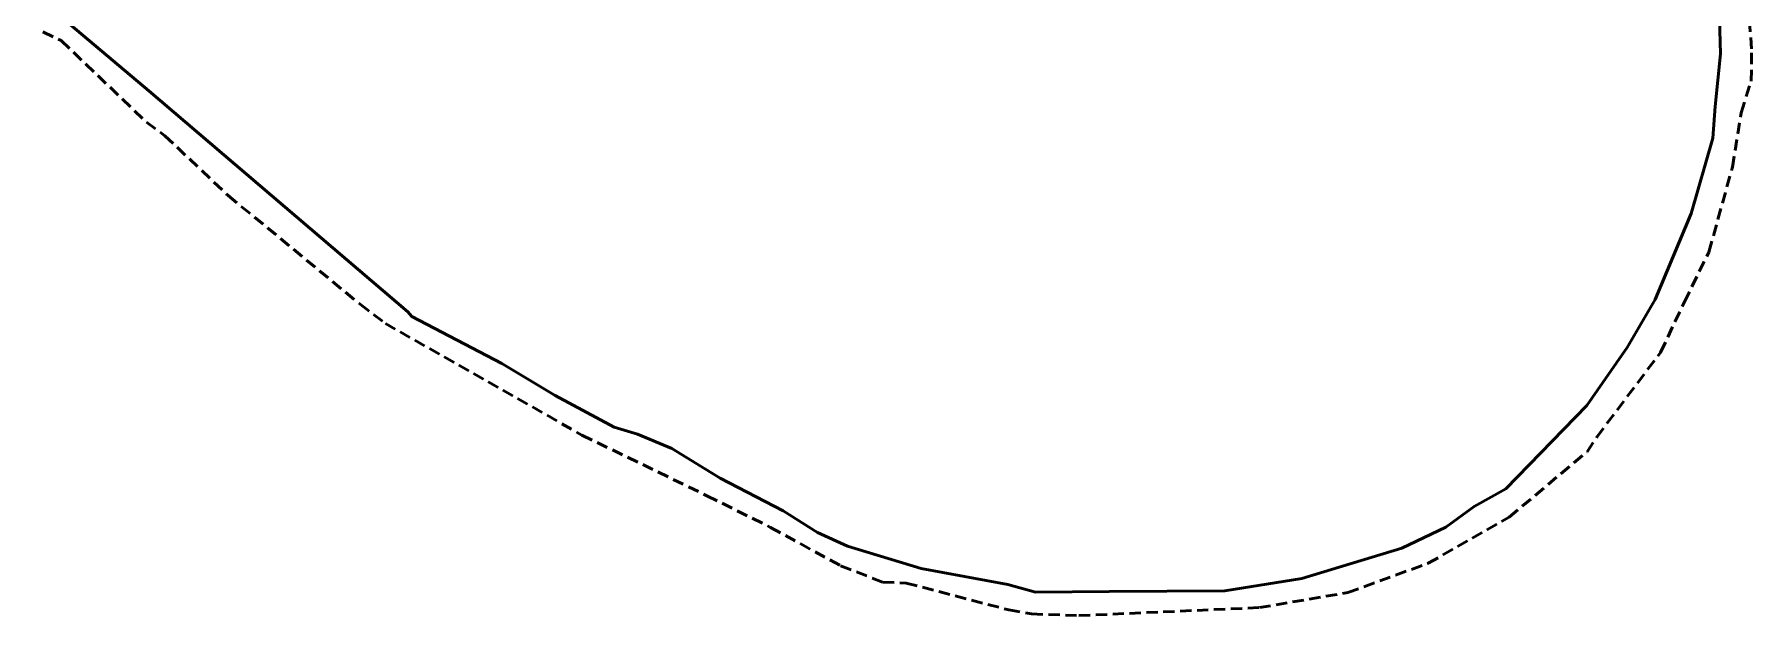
# Model space of a CAD drawing. Header units: millimetres. Extents: x 783 to 2788, y -521 to 1643.
# Drawn here: x 1340.5 to 1416.8, y 199.3 to 225.1 of the extents above; entities that cross this region are included whole.
import ezdxf

# ---------------------------------------------------------------- set-up
doc = ezdxf.new("R2010")
doc.units = ezdxf.units.MM
doc.linetypes.add('DASHED', pattern=[0.75, 0.5, -0.25])
doc.layers.add('Lake', color=140, linetype='DASHED', lineweight=50)
doc.layers.add('Water Supply Line', color=5, linetype='Continuous', lineweight=50)

# ---------------------------------------------------------------- blocks, each defined once
blk = doc.blocks.new('ACAD-Master Plan')
at = {"layer": 'Lake', "linetype": 'DASHED'}
blk.add_lwpolyline([(-1088.595, 502.381), (-1087.785, 501.997), (-1083.998, 498.374), (-1083.183, 497.774), (-1080.366, 495.114), (-1074.51, 490.292), (-1073.385, 489.435), (-1064.662, 484.478), (-1059.112, 481.79), (-1056.285, 480.385), (-1053.175, 478.68), (-1051.297, 477.948), (-1050.266, 477.912), (-1045.707, 476.719), (-1044.696, 476.538), (-1042.593, 476.464), (-1034.582, 476.82), (-1030.646, 477.489), (-1027.083, 478.791), (-1023.487, 480.84), (-1020.03, 483.739), (-1019.599, 484.395), (-1016.763, 488.151), (-1015.709, 490.398), (-1014.622, 492.61), (-1013.578, 496.372), (-1013.191, 498.794), (-1012.74, 500.203), (-1012.721, 501.636), (-1012.951, 504.429)], dxfattribs=at)
at = {"layer": 'Lake', "linetype": 'Continuous'}
blk.add_lwpolyline([(-1088.978, 504.058), (-1083.896, 499.763), (-1072.399, 489.953), (-1072.223, 489.742), (-1068.22, 487.666), (-1065.856, 486.234), (-1063.234, 484.828), (-1062.192, 484.517), (-1060.675, 483.89), (-1058.522, 482.563), (-1055.733, 481.116), (-1054.198, 480.155), (-1052.865, 479.552), (-1049.6, 478.564), (-1045.753, 477.842), (-1044.518, 477.513), (-1041.255, 477.542), (-1036.111, 477.56), (-1032.691, 478.115), (-1028.25, 479.461), (-1026.295, 480.397), (-1025.045, 481.312), (-1023.642, 482.099), (-1020.035, 485.79), (-1018.242, 488.37), (-1017.013, 490.509), (-1015.409, 494.323), (-1014.445, 497.661), (-1014.342, 499.072), (-1014.098, 501.412), (-1014.172, 504.033)], dxfattribs=at)

msp = doc.modelspace()

# ---------------------------------------------------------------- block references
at = {"layer": 'Water Supply Line'}
msp.add_blockref('ACAD-Master Plan', (2429.509, -277.138), dxfattribs=at)

doc.saveas('drawing.dxf')
